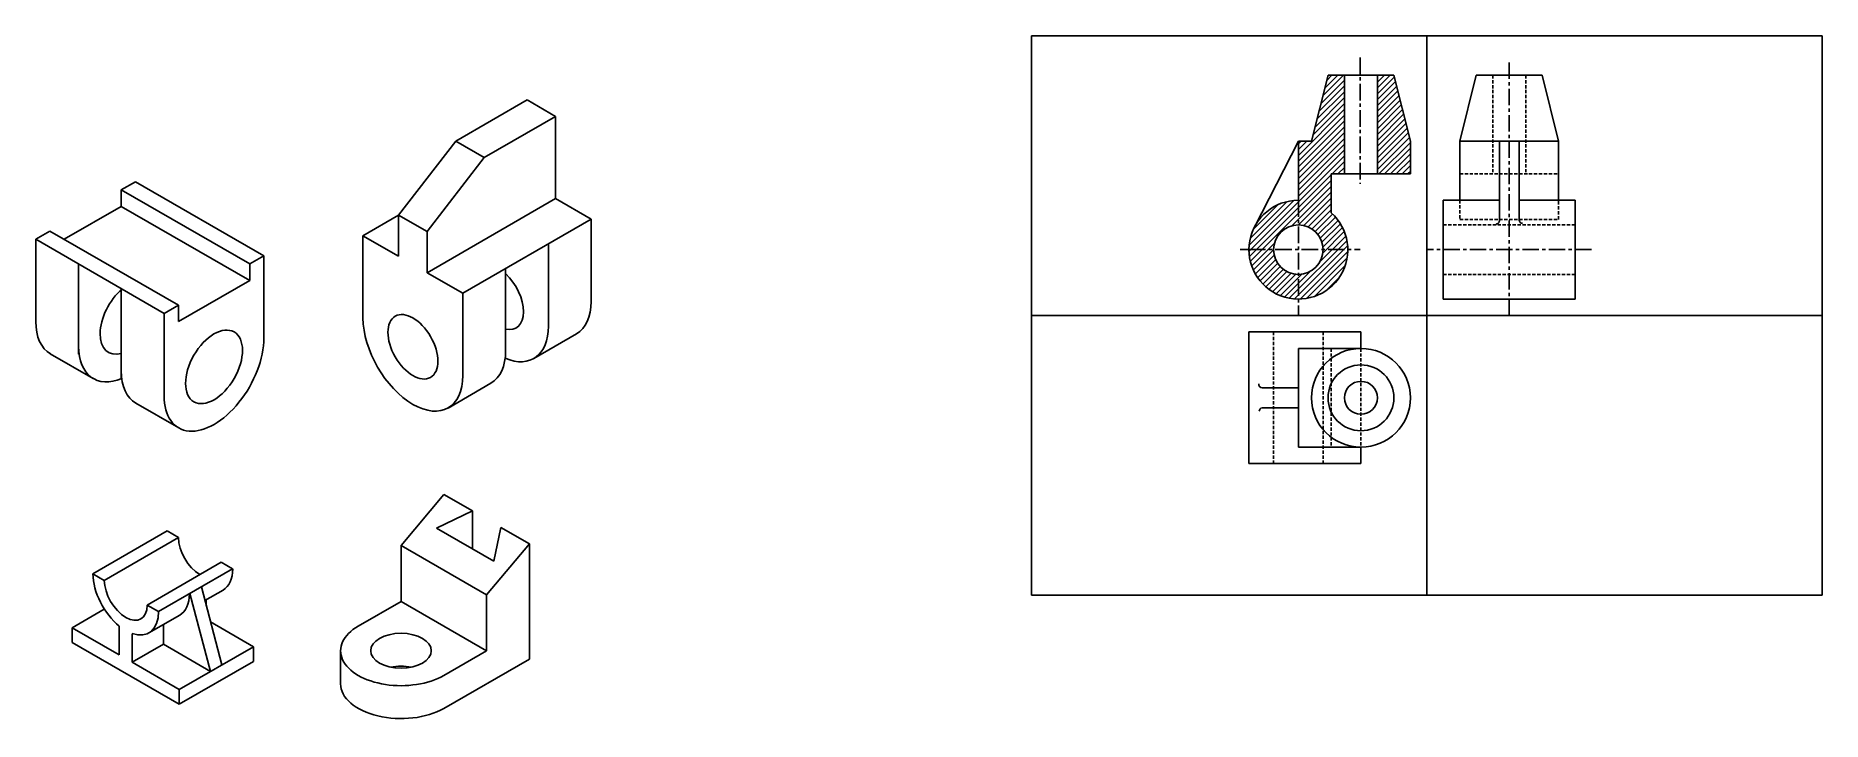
# Model space of a CAD drawing. Header units: inches. Extents: x 75 to 1160, y 21 to 437.
import ezdxf

# ---------------------------------------------------------------- set-up
doc = ezdxf.new("R2010")
doc.units = ezdxf.units.IN
doc.header["$MEASUREMENT"] = 0
doc.linetypes.add('CENTER', pattern=[2, 1.25, -0.25, 0.25, -0.25])
doc.linetypes.add('HIDDEN', pattern=[0.375, 0.25, -0.125])
for name, color, linetype in [('center', 20, 'CENTER'), ('drawing', 7, 'Continuous'), ('hidden', 80, 'HIDDEN')]:
    doc.layers.add(name, color=color, linetype=linetype)

msp = doc.modelspace()

# ---------------------------------------------------------------- hatches: boundary and pattern name
at = {"layer": 'drawing', "ltscale": 8}
h = msp.add_hatch(dxfattribs=at)
h.set_pattern_fill('ANSI31', color=256, scale=20)
h.paths.add_polyline_path([(869.8, 413.2), (859.8, 413.2), (849.8, 373.2), (841.8, 373.2), (841.8, 337.2, 5.420551), (861.8, 329.5), (861.8, 337.2), (861.8, 353.2), (869.8, 353.2)])
h.paths.add_polyline_path([(856.8, 307.2, -1), (826.8, 307.2, -1)], flags=16)
h.paths.add_polyline_path([(909.8, 373.2), (899.8, 413.2), (889.8, 413.2), (889.8, 353.2), (909.8, 353.2)])

# ---------------------------------------------------------------- linework, layer by layer
at = {"layer": 'center', "ltscale": 8}
for p, q in [((879.3, 423.9), (879.3, 347.2)), ((969.8, 421), (969.8, 267.2)), ((841.8, 337.2), (841.8, 267.2)), ((811.8, 307.2), (806.5, 307.2)), ((811.8, 307.2), (879.4, 307.2)), ((1019.8, 307.2), (919.8, 307.2))]:
    msp.add_line(p, q, dxfattribs=at)
at = {"layer": 'Defpoints'}
for p, q in [((330.3, 373.2), (373.6, 398.2)), ((390.9, 388.2), (373.6, 398.2)), ((347.6, 363.2), (390.9, 388.2)), ((390.9, 388.2), (390.9, 338.2)), ((295.6, 328.2), (330.3, 373.2)), ((347.6, 363.2), (330.3, 373.2)), ((313, 318.2), (347.6, 363.2)), ((136, 348.5), (127.3, 343.5)), ((213.9, 303.5), (136, 348.5)), ((205.3, 298.5), (127.3, 343.5)), ((127.3, 343.5), (127.3, 333.5)), ((313, 293.2), (390.9, 338.2)), ((390.9, 338.2), (412.5, 325.7)), ((127.3, 333.5), (92.7, 313.5)), ((205.3, 288.5), (127.3, 333.5)), ((274, 315.7), (295.6, 328.2)), ((295.6, 303.2), (295.6, 328.2)), ((313, 318.2), (295.6, 328.2)), ((334.6, 280.7), (412.5, 325.7)), ((412.5, 325.7), (412.5, 275.7)), ((84, 318.5), (75.4, 313.5)), ((162, 273.5), (84, 318.5)), ((274, 265.7), (274, 315.7)), ((274, 315.7), (295.6, 303.2)), ((313, 293.2), (313, 318.2)), ((153.3, 268.5), (75.4, 313.5)), ((75.4, 263.5), (75.4, 313.5)), ((386.6, 310.7), (386.6, 260.7)), ((101.3, 243.8), (101.3, 298.5)), ((205.3, 298.5), (213.9, 303.5)), ((205.3, 288.5), (205.3, 298.5)), ((213.9, 253.5), (213.9, 303.5)), ((313, 293.2), (334.6, 280.7)), ((360.6, 295.7), (360.6, 245.7)), ((127.3, 228.8), (127.3, 283.5)), ((162, 263.5), (205.3, 288.5)), ((153.3, 268.5), (162, 273.5)), ((162, 273.5), (162, 263.5)), ((334.6, 280.7), (334.6, 230.7)), ((153.3, 218.5), (153.3, 268.5)), ((377.7, 241), (403.7, 256)), ((110.2, 228.9), (84.2, 243.9)), ((325.7, 211), (351.7, 226)), ((162.2, 198.9), (136.2, 213.9)), ((297.1, 127.5), (323.1, 158.5)), ((323.1, 158.5), (340.4, 148.5)), ((340.4, 148.5), (318.7, 138)), ((340.4, 148.5), (340.4, 125.5)), ((110.1, 110.3), (155.1, 136.3)), ((110.1, 110.3), (155.1, 136.3)), ((117, 106.3), (162, 132.3)), ((155.1, 136.3), (162, 132.3)), ((318.7, 138), (353.4, 118)), ((357.7, 138.5), (353.4, 118)), ((357.7, 138.5), (375, 128.5)), ((297.1, 93.5), (297.1, 127.5)), ((297.1, 127.5), (349, 97.5)), ((349, 97.5), (375, 128.5)), ((375, 78.5), (375, 128.5)), ((110.1, 110.3), (117, 106.3)), ((143, 91.3), (188, 117.3)), ((149.9, 87.3), (194.9, 113.3)), ((188, 117.3), (194.9, 113.3)), ((181.5, 51), (169, 98.3)), ((188.4, 55), (175.9, 102.3)), ((178.1, 94), (189.1, 100.4)), ((97.5, 77.5), (117, 88.8)), ((143, 91.3), (149.9, 87.3)), ((178.9, 90.8), (178.9, 94.5)), ((271.1, 78.5), (297.1, 93.5)), ((297.1, 93.5), (349, 63.5)), ((349, 63.5), (349, 97.5)), ((97.5, 77.5), (97.5, 68.5)), ((126.1, 61), (97.5, 77.5)), ((126.1, 61), (126.1, 78.4)), ((144.1, 74.4), (162.8, 85.2)), ((152.9, 67.5), (152.9, 79.5)), ((207.5, 66), (181.5, 81)), ((375, 58.5), (375, 78.5)), ((162.5, 31), (97.5, 68.5)), ((133.9, 56.5), (133.9, 73.9)), ((133.9, 56.5), (152.9, 67.5)), ((181.5, 51), (152.9, 67.5)), ((162.5, 40), (207.5, 66)), ((207.5, 57), (207.5, 66)), ((162.5, 40), (133.9, 56.5)), ((162.5, 31), (207.5, 57)), ((162.5, 31), (207.5, 57)), ((349, 63.5), (323.1, 48.5)), ((323.1, 28.5), (375, 58.5)), ((162.5, 31), (162.5, 40)), ((162.5, 31), (162.5, 31))]:
    msp.add_line(p, q, dxfattribs=at)
msp.add_lwpolyline([(260.3, 43.5), (260.3, 63.5)], dxfattribs=at)
for centre, major_axis, start_param, end_param in [((131.7, 266), (-12.2, -21.2), 4.153399, 6.815903), ((356.3, 278.2), (10.7, -18.6), 5.787539, 8.349628), ((382.2, 293.2), (21.4, -37.1), 6.283185, 7.068583), ((105.7, 281), (-21.4, -37.1), 5.497787, 6.283185), ((304.3, 248.2), (21.4, -37.1), 3.926991, 7.068583), ((356.3, 278.2), (21.4, -37.1), 5.632048, 7.068583), ((183.6, 236), (-21.4, -37.1), 5.497787, 8.63938), ((131.7, 266), (-21.4, -37.1), 5.497787, 6.934323), ((105.7, 281), (-21.4, -37.1), 6.925236, 6.934323), ((330.3, 263.2), (21.4, -37.1), 6.283185, 7.068583), ((157.6, 251), (-21.4, -37.1), 5.497787, 6.283185), ((175, 124.8), (9.2, -15.9), 3.926991, 5.497787), ((130, 98.8), (14.1, -24.4), 3.926991, 5.300865), ((175, 124.8), (14.1, -24.4), 6.283185, 7.068583), ((130, 98.8), (9.2, -15.9), 3.926991, 7.068583), ((148.7, 109.6), (14.1, -24.4), 6.283185, 7.068583), ((130, 98.8), (14.1, -24.4), 5.69471, 7.068583), ((297.1, 63.5), (-36.7, 0), 5.497787, 8.63938), ((297.1, 43.5), (-18.4, 0), 10.655737, 11.335411), ((297.1, 43.5), (-36.7, 0), 6.283185, 8.63938)]:
    msp.add_ellipse(centre, major_axis=major_axis, ratio=0.57735, start_param=start_param, end_param=end_param, dxfattribs=at)
for centre, major_axis in [((183.6, 236), (-12.2, -21.2)), ((304.3, 248.2), (10.7, -18.6)), ((297.1, 63.5), (-18.4, 0))]:
    msp.add_ellipse(centre, major_axis=major_axis, ratio=0.57735, dxfattribs=at)
at = {"layer": 'drawing', "ltscale": 8}
for p, q in [((919.8, 437.2), (679.8, 437.2)), ((679.8, 420.2), (679.8, 437.2)), ((919.8, 417.2), (919.8, 437.2)), ((919.8, 437.2), (919.8, 117.2)), ((919.8, 437.2), (1159.8, 437.2)), ((1159.8, 267.2), (1159.8, 437.2)), ((679.8, 267.2), (679.8, 420.2)), ((849.8, 373.2), (859.8, 413.2)), ((859.8, 413.2), (899.8, 413.2)), ((869.8, 413.5), (869.8, 353.2)), ((889.8, 413.2), (889.8, 353.4)), ((899.8, 413.2), (909.8, 373.2)), ((919.8, 267.2), (919.8, 417.2)), ((949.8, 413.2), (939.8, 373.2)), ((949.8, 413.2), (989.8, 413.2)), ((989.8, 413.2), (999.8, 373.2)), ((841.8, 373.2), (815.1, 320.8)), ((841.8, 337.2), (841.8, 373.2)), ((841.8, 373.2), (849.8, 373.2)), ((909.8, 373.2), (909.8, 353.2)), ((939.8, 373.2), (939.8, 337.2)), ((939.8, 373.2), (999.8, 373.2)), ((963.8, 373.2), (963.8, 325.2)), ((975.8, 373.2), (975.8, 325.2)), ((999.8, 337.2), (999.8, 373.2)), ((861.8, 337.2), (861.8, 353.2)), ((909.8, 353.2), (861.8, 353.2)), ((861.8, 337.2), (861.8, 329.5)), ((939.8, 337.2), (929.8, 337.2)), ((929.8, 337.2), (929.8, 277.2)), ((939.8, 337.2), (963.8, 337.2)), ((975.8, 337.2), (999.8, 337.2)), ((1009.8, 337.2), (999.8, 337.2)), ((1009.8, 277.2), (1009.8, 337.2)), ((929.8, 277.2), (1009.8, 277.2)), ((719.8, 267.2), (679.8, 267.2)), ((679.8, 267.2), (679.8, 97.2)), ((719.8, 267.2), (1119.8, 267.2)), ((919.8, 267.2), (919.8, 117.2)), ((1119.8, 267.2), (1159.8, 267.2)), ((1159.8, 267.2), (1159.8, 97.2)), ((811.8, 257.2), (811.8, 177.2)), ((811.8, 257.2), (879.8, 257.2)), ((879.8, 247.2), (879.8, 257.2)), ((879.8, 247.2), (841.8, 247.2)), ((841.8, 247.2), (841.8, 187.2)), ((841.8, 223.2), (819.8, 223.2)), ((841.8, 211.2), (819.8, 211.2)), ((841.8, 187.2), (879.8, 187.2)), ((879.8, 177.2), (879.8, 187.2)), ((811.8, 177.2), (879.8, 177.2)), ((919.8, 117.2), (919.8, 97.2)), ((919.8, 97.2), (679.8, 97.2)), ((919.8, 97.2), (1159.8, 97.2))]:
    msp.add_line(p, q, dxfattribs=at)
for centre, radius in [((841.8, 307.2), 15), ((879.8, 217.2), 30), ((879.8, 217.2), 20), ((879.8, 217.2), 10)]:
    msp.add_circle(centre, radius, dxfattribs=at)
for centre, radius, start, end in [((841.8, 307.2), 30, 90, 48.1897), ((961.8, 324.8), 2.03, 270, 10.2451), ((977.8, 325.2), 2, 180, 270), ((820.1, 225.5), 2.36, 174.741, 262.4038), ((820.2, 209), 2.18, 99.1421, 180)]:
    msp.add_arc(centre, radius, start, end, dxfattribs=at)
at = {"layer": 'hidden', "ltscale": 8}
for p, q in [((959.8, 413.2), (959.8, 353.2)), ((979.8, 413.2), (979.8, 353.2)), ((939.8, 353.2), (999.8, 353.2)), ((939.8, 337.2), (939.8, 325.6)), ((999.8, 325.6), (999.8, 337.2)), ((939.8, 325.6), (999.8, 325.6)), ((929.8, 322.2), (1009.8, 322.2)), ((929.8, 292.2), (1009.8, 292.2)), ((826.8, 257.2), (826.8, 177.2)), ((856.8, 257.2), (856.8, 177.2)), ((861.8, 247.2), (861.8, 187.2)), ((879.8, 247.2), (879.8, 187.2))]:
    msp.add_line(p, q, dxfattribs=at)

doc.saveas('drawing.dxf')
